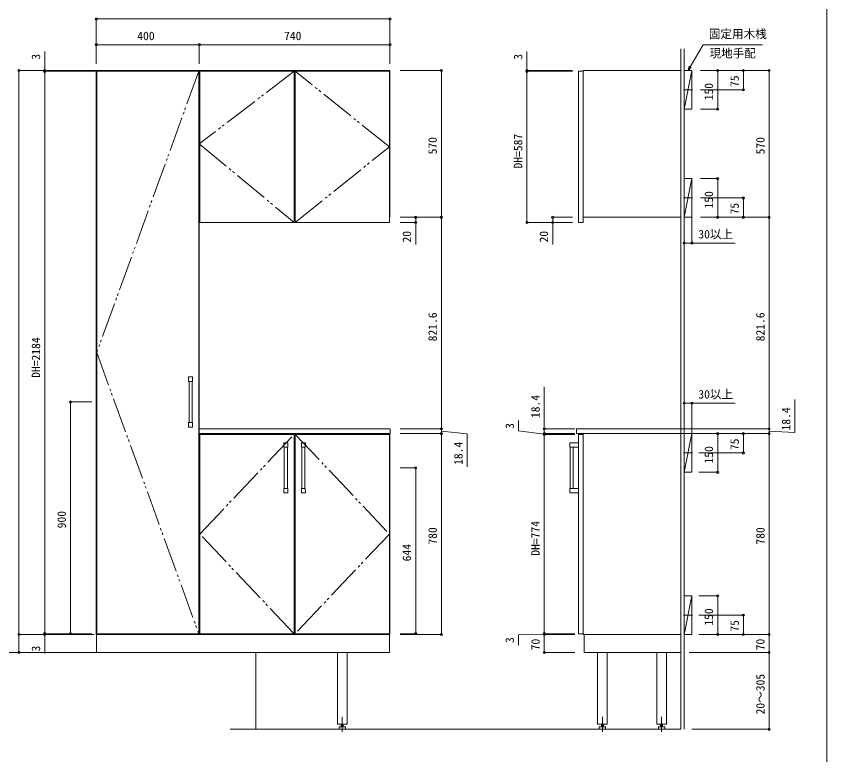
# Model space of a CAD drawing. Units: millimetres, scale not verified. Extents: x -2772 to 2772, y -4480 to 4487.
# Drawn here: x -375 to 2772, y -1233 to 1635 of the extents above; entities that cross this region are included whole.
import ezdxf
from ezdxf.enums import TextEntityAlignment as Align

# ---------------------------------------------------------------- set-up
doc = ezdxf.new("R2010")
doc.units = ezdxf.units.MM
doc.header["$LTSCALE"] = 15
doc.linetypes.add('CHAIN2', pattern=[12, 9, -1, 1, -1])
doc.linetypes.add('DOUBLE_CHAIN2', pattern=[12.8, 9, -1, 0.6, -0.6, 0.6, -1])
for name, color, linetype, lineweight in [('0-0_0', 7, 'Continuous', 9), ('0-2_YKK_ZWAK', 2, 'CHAIN2', 9), ('0-3_YKK_11', 4, 'Continuous', 9), ('0-4_YKK_12', 3, 'Continuous', 9), ('0-5_YKK_13', 7, 'Continuous', 9), ('0-6_YKK_D', 6, 'Continuous', 9)]:
    doc.layers.add(name, color=color, linetype=linetype, lineweight=lineweight)
doc.styles.add('ＭＳ ゴシック', font='')
doc.styles.get('ＭＳ ゴシック').set_extended_font_data('MS Gothic')

msp = doc.modelspace()

# ---------------------------------------------------------------- linework, layer by layer
at = {"layer": '0-0_0'}
msp.add_line((2772, 4256), (2772, -4480), dxfattribs=at)
at = {"layer": '0-2_YKK_ZWAK', "linetype": 'Continuous'}
for p, q in [((1075.97, 1423.83), (1075.97, 853.83)), ((335.97, 853.83), (337.98, 853.83))]:
    msp.add_line(p, q, dxfattribs=at)
at = {"layer": '0-2_YKK_ZWAK'}
for p, q in [((2251.2, 1348.83), (2215.62, 1348.83)), ((2251.2, 928.83), (2215.62, 928.83)), ((2251.2, -61.17), (2215.62, -61.17)), ((2251.2, -691.17), (2215.62, -691.17)), ((890.97, -1143.54), (890.97, -1085.47)), ((1900.91, -1143.54), (1900.91, -1085.47)), ((2130.91, -1143.54), (2130.91, -1085.47))]:
    msp.add_line(p, q, dxfattribs=at)
at = {"layer": '0-2_YKK_ZWAK', "linetype": 'Continuous'}
for points in [[(-64.03, -766.17), (335.97, -766.17), (335.97, 1423.83), (-64.03, 1423.83)], [(-62.03, -763.17), (333.97, -763.17), (333.97, 1420.83), (-62.03, 1420.83)], [(703.98, 833.83), (337.98, 833.83), (337.98, 1420.83), (703.98, 1420.83)], [(707.98, 833.83), (1073.98, 833.83), (1073.98, 1420.83), (707.98, 1420.83)], [(1807.91, 833.83), (1825.91, 833.83), (1825.91, 1420.83), (1807.91, 1420.83)], [(1825.91, 853.83), (2205.91, 853.83), (2205.91, 1423.83), (1825.91, 1423.83)], [(335.97, 13.83), (1077.47, 13.83), (1077.47, 32.23), (335.97, 32.23)], [(1800.91, 13.83), (2205.91, 13.83), (2205.91, 32.23), (1800.91, 32.23)], [(1075.97, -766.17), (335.97, -766.17), (335.97, 13.83), (1075.97, 13.83)], [(337.97, -763.17), (703.97, -763.17), (703.97, 10.83), (337.97, 10.83)], [(1073.97, -763.17), (707.97, -763.17), (707.97, 10.83), (1073.97, 10.83)], [(1807.91, -763.17), (1825.91, -763.17), (1825.91, 10.83), (1807.91, 10.83)], [(1825.91, -766.17), (2205.91, -766.17), (2205.91, 13.83), (1825.91, 13.83)], [(-63.03, -836.17), (1074.97, -836.17), (1074.97, -766.17), (-63.03, -766.17)], [(1829.91, -836.17), (2205.91, -836.17), (2205.91, -766.17), (1829.91, -766.17)]]:
    msp.add_lwpolyline(points, close=True, dxfattribs=at)
at = {"layer": '0-2_YKK_ZWAK', "linetype": 'DOUBLE_CHAIN2'}
for points in [[(333.97, 1420.83), (-62.03, 328.83), (333.97, -763.17)], [(703.98, 1420.83), (335.97, 1138.83), (703.98, 833.83)], [(707.98, 833.83), (1073.98, 1127.33), (707.98, 1420.83)], [(703.97, -763.17), (337.97, -376.17), (703.97, 10.83)], [(707.97, 10.83), (1073.97, -376.17), (707.97, -763.17)]]:
    msp.add_lwpolyline(points, dxfattribs=at)
at = {"layer": '0-2_YKK_ZWAK', "linetype": 'Continuous'}
msp.add_lwpolyline([(1073.98, 853.83), (1075.97, 853.83), (1075.97, 1423.83), (335.97, 1423.83), (335.97, 853.83)], dxfattribs=at)
at = {"layer": '0-3_YKK_11'}
for p, q in [((294.34, 233.34), (294.33, 232.83)), ((294.33, 232.83), (294.47, 217.33)), ((308.61, 234.33), (295.34, 234.33)), ((309.61, 232.83), (309.48, 217.33)), ((309.61, 233.34), (309.61, 232.83)), ((308.98, 216.83), (294.97, 216.83)), ((295.97, 56.83), (295.97, 216.83)), ((307.97, 56.83), (307.97, 216.83)), ((294.33, 40.83), (294.47, 56.34)), ((294.34, 40.32), (294.33, 40.83)), ((308.98, 56.83), (294.97, 56.83)), ((308.61, 39.33), (295.34, 39.33)), ((295.97, 56.83), (307.97, 56.83)), ((309.61, 40.83), (309.48, 56.34)), ((309.61, 40.32), (309.61, 40.83)), ((664.34, -22.66), (664.33, -23.17)), ((664.33, -23.17), (664.47, -38.67)), ((678.61, -21.67), (665.34, -21.67)), ((679.61, -23.17), (679.48, -38.67)), ((679.61, -22.66), (679.61, -23.17)), ((732.34, -22.66), (732.33, -23.17)), ((732.33, -23.17), (732.47, -38.67)), ((746.61, -21.67), (733.34, -21.67)), ((747.61, -23.17), (747.48, -38.67)), ((747.61, -22.66), (747.61, -23.17)), ((1774.78, -22.66), (1774.77, -23.17)), ((1774.77, -23.17), (1774.91, -38.67)), ((1807.91, -21.67), (1775.78, -21.67)), ((1807.91, -21.67), (1807.91, -39.17)), ((678.98, -39.17), (664.97, -39.17)), ((665.97, -199.17), (665.97, -39.17)), ((677.97, -199.17), (677.97, -39.17)), ((746.98, -39.17), (732.97, -39.17)), ((733.97, -199.17), (733.97, -39.17)), ((745.97, -199.17), (745.97, -39.17)), ((1775.41, -199.17), (1775.41, -39.17)), ((1775.41, -39.17), (1787.41, -39.17)), ((1807.91, -39.17), (1784.91, -39.17)), ((1787.41, -199.17), (1787.41, -39.17)), ((664.33, -215.17), (664.47, -199.66)), ((664.34, -215.68), (664.33, -215.17)), ((678.98, -199.17), (664.97, -199.17)), ((678.61, -216.67), (665.34, -216.67)), ((665.97, -199.17), (677.97, -199.17)), ((679.61, -215.17), (679.48, -199.66)), ((679.61, -215.68), (679.61, -215.17)), ((732.33, -215.17), (732.47, -199.66)), ((732.34, -215.68), (732.33, -215.17)), ((746.98, -199.17), (732.97, -199.17)), ((746.61, -216.67), (733.34, -216.67)), ((733.97, -199.17), (745.97, -199.17)), ((747.61, -215.17), (747.48, -199.66)), ((747.61, -215.68), (747.61, -215.17)), ((1774.77, -215.17), (1774.91, -199.66)), ((1774.78, -215.68), (1774.77, -215.17)), ((1781.41, -199.17), (1775.41, -199.17)), ((1787.41, -199.17), (1775.41, -199.17)), ((1807.91, -216.67), (1775.78, -216.67)), ((1807.91, -199.17), (1781.41, -199.17)), ((1807.91, -216.67), (1807.91, -199.17)), ((887.07, -1114.17), (887.07, -1124.17)), ((894.87, -1114.17), (894.87, -1124.17)), ((1897.01, -1114.17), (1897.01, -1124.17)), ((1904.81, -1114.17), (1904.81, -1124.17)), ((2127.01, -1114.17), (2127.01, -1124.17)), ((2134.81, -1114.17), (2134.81, -1124.17))]:
    msp.add_line(p, q, dxfattribs=at)
for points in [[(871.97, -1114.17), (909.97, -1114.17), (909.97, -836.17), (871.97, -836.17)], [(1881.91, -1114.17), (1919.91, -1114.17), (1919.91, -836.17), (1881.91, -836.17)], [(2111.91, -1114.17), (2149.91, -1114.17), (2149.91, -836.17), (2111.91, -836.17)], [(878.72, -1134.17), (903.22, -1134.17), (903.22, -1124.17), (878.72, -1124.17)], [(1888.66, -1134.17), (1913.16, -1134.17), (1913.16, -1124.17), (1888.66, -1124.17)], [(2118.66, -1134.17), (2143.16, -1134.17), (2143.16, -1124.17), (2118.66, -1124.17)]]:
    msp.add_lwpolyline(points, close=True, dxfattribs=at)
for centre, radius, start, end in [((295.34, 233.33), 1, 90, 179.5), ((308.61, 233.33), 1, 0.5, 90), ((294.97, 217.33), 0.5, 180.5, 270), ((308.98, 217.33), 0.5, 270, 359.5), ((295.34, 40.33), 1, 180.5, 270), ((294.97, 56.33), 0.5, 90, 179.5), ((308.61, 40.33), 1, 270, 359.5), ((308.98, 56.33), 0.5, 0.5, 90), ((665.34, -22.67), 1, 90, 179.5), ((678.61, -22.67), 1, 0.5, 90), ((733.34, -22.67), 1, 90, 179.5), ((746.61, -22.67), 1, 0.5, 90), ((1775.78, -22.67), 1, 90, 179.5), ((664.97, -38.67), 0.5, 180.5, 270), ((678.98, -38.67), 0.5, 270, 359.5), ((732.97, -38.67), 0.5, 180.5, 270), ((746.98, -38.67), 0.5, 270, 359.5), ((1775.41, -38.67), 0.5, 180.5, 270), ((665.34, -215.67), 1, 180.5, 270), ((664.97, -199.67), 0.5, 90, 179.5), ((678.61, -215.67), 1, 270, 359.5), ((678.98, -199.67), 0.5, 0.5, 90), ((733.34, -215.67), 1, 180.5, 270), ((732.97, -199.67), 0.5, 90, 179.5), ((746.61, -215.67), 1, 270, 359.5), ((746.98, -199.67), 0.5, 0.5, 90), ((1775.78, -215.67), 1, 180.5, 270), ((1775.41, -199.67), 0.5, 90, 179.5)]:
    msp.add_arc(centre, radius, start, end, dxfattribs=at)
at = {"layer": '0-4_YKK_12'}
for p, q in [((2205.91, -1134.17), (2205.91, 1507.64)), ((2218.41, -1134.17), (2218.41, 1507.64)), ((2218.41, 1273.83), (2248.41, 1423.83)), ((2218.41, 853.83), (2248.41, 1003.83)), ((2218.41, -136.17), (2248.41, 13.83)), ((2218.41, -766.17), (2248.41, -616.17)), ((555.97, -836.17), (555.97, -1134.17)), ((2205.91, -1134.17), (455.97, -1134.17))]:
    msp.add_line(p, q, dxfattribs=at)
msp.add_lwpolyline([(555.97, -836.17), (-1240.35, -836.17), (-1240.35, 1507.64)], dxfattribs=at)
for points in [[(2218.41, 1273.83), (2248.41, 1273.83), (2248.41, 1423.83), (2218.41, 1423.83)], [(2218.41, 853.83), (2248.41, 853.83), (2248.41, 1003.83), (2218.41, 1003.83)], [(2218.41, -136.17), (2248.41, -136.17), (2248.41, 13.83), (2218.41, 13.83)], [(2218.41, -766.17), (2248.41, -766.17), (2248.41, -616.17), (2218.41, -616.17)]]:
    msp.add_lwpolyline(points, close=True, dxfattribs=at)
at = {"layer": '0-5_YKK_13'}
msp.add_line((707.98, 853.83), (703.98, 853.83), dxfattribs=at)
at = {"layer": '0-6_YKK_D'}
for p, q in [((-64.03, 1450.07), (-64.03, 1624.83)), ((-64.03, 1623.83), (1075.97, 1623.83)), ((1075.97, 1450.07), (1075.97, 1624.83)), ((-64.03, 1450.07), (-64.03, 1524.83)), ((-64.03, 1523.83), (335.97, 1523.83)), ((335.97, 1450.07), (335.97, 1524.83)), ((335.97, 1450.07), (335.97, 1524.83)), ((1075.97, 1523.83), (335.97, 1523.83)), ((1075.97, 1450.07), (1075.97, 1524.83)), ((-264.03, 1423.83), (-264.03, 1497.83)), ((1607.91, 1423.83), (1607.91, 1497.83)), ((-81.72, 1423.83), (-365.03, 1423.83)), ((-364.03, 1423.83), (-364.03, -766.17)), ((-65.03, 1423.83), (-265.03, 1423.83)), ((-81.72, 1420.83), (-265.03, 1420.83)), ((-63.03, 1420.83), (-265.03, 1420.83)), ((-264.03, 1420.83), (-264.03, 1423.83)), ((-264.03, -763.17), (-264.03, 1420.83)), ((-264.03, 1420.83), (-264.03, 1403.83)), ((1115.77, 1423.83), (1276.97, 1423.83)), ((1275.97, 1423.83), (1275.97, 853.83)), ((1785.31, 1423.83), (1606.91, 1423.83)), ((1785.31, 1420.83), (1606.91, 1420.83)), ((1785.31, 1420.83), (1606.91, 1420.83)), ((1607.91, 1420.83), (1607.91, 1423.83)), ((1607.91, 1420.83), (1607.91, 1403.83)), ((1607.91, 1420.83), (1607.91, 833.83)), ((2281.09, 1423.83), (2349.41, 1423.83)), ((2281.09, 1423.83), (2449.41, 1423.83)), ((2281.09, 1423.83), (2549.41, 1423.83)), ((2348.41, 1273.83), (2348.41, 1423.83)), ((2448.41, 1423.83), (2448.41, 1348.83)), ((2548.41, 853.83), (2548.41, 1423.83)), ((2281.09, 1348.83), (2449.41, 1348.83)), ((2281.09, 1273.83), (2349.41, 1273.83)), ((2281.09, 1003.83), (2349.41, 1003.83)), ((2348.41, 853.83), (2348.41, 1003.83)), ((2281.09, 928.83), (2449.41, 928.83)), ((2448.41, 853.83), (2448.41, 928.83)), ((1115.77, 853.83), (1176.97, 853.83)), ((1115.77, 853.83), (1276.97, 853.83)), ((1115.77, 853.83), (1276.97, 853.83)), ((1275.97, 32.23), (1275.97, 853.83)), ((1785.31, 853.83), (1706.91, 853.83)), ((2218.41, 852.83), (2218.41, 752.83)), ((2248.41, 852.83), (2248.41, 752.83)), ((2281.09, 853.83), (2349.41, 853.83)), ((2281.09, 853.83), (2449.41, 853.83)), ((2281.09, 853.83), (2549.41, 853.83)), ((2281.09, 853.83), (2549.41, 853.83)), ((2548.41, 853.83), (2548.41, 32.23)), ((1115.77, 833.83), (1176.97, 833.83)), ((1785.31, 833.83), (1606.91, 833.83)), ((1785.31, 833.83), (1706.91, 833.83)), ((2218.41, 159.74), (2218.41, 131.23)), ((-81.72, 136.83), (-165.03, 136.83)), ((-164.03, 136.83), (-164.03, -763.17)), ((2248.41, 14.83), (2248.41, 133.23)), ((1115.77, 32.23), (1276.97, 32.23)), ((1115.77, 32.23), (1276.97, 32.23)), ((1275.97, 13.83), (1275.97, 32.23)), ((1793.91, 32.23), (1674.41, 32.23)), ((2206.91, 32.23), (2549.41, 32.23)), ((2281.09, 32.23), (2549.41, 32.23)), ((2548.41, 32.23), (2548.41, 13.83)), ((1115.77, 13.83), (1276.97, 13.83)), ((1115.77, 13.83), (1276.97, 13.83)), ((1275.97, -766.17), (1275.97, 13.83)), ((1793.91, 13.83), (1674.41, 13.83)), ((1793.91, 13.83), (1674.41, 13.83)), ((1793.91, 10.83), (1674.41, 10.83)), ((1793.91, 10.83), (1674.41, 10.83)), ((1675.41, 13.83), (1675.41, 30.83)), ((1675.41, 13.83), (1675.41, 10.83)), ((1675.41, 13.83), (1675.41, 10.83)), ((1675.41, 10.83), (1675.41, -6.17)), ((1675.41, 10.83), (1675.41, -763.17)), ((2206.91, 13.83), (2549.41, 13.83)), ((2275.57, 13.83), (2349.41, 13.83)), ((2275.57, 13.83), (2549.41, 13.83)), ((2275.57, 13.83), (2449.41, 13.83)), ((2348.41, -136.17), (2348.41, 13.83)), ((2448.41, 13.83), (2448.41, -61.17)), ((2548.41, 13.83), (2548.41, -766.17)), ((2275.57, -61.17), (2449.41, -61.17)), ((1115.53, -119.17), (1176.97, -119.17)), ((1175.97, -763.17), (1175.97, -119.17)), ((2275.57, -136.17), (2349.41, -136.17)), ((2275.57, -616.17), (2349.41, -616.17)), ((2348.41, -766.17), (2348.41, -616.17)), ((2275.57, -691.17), (2449.41, -691.17)), ((2448.41, -766.17), (2448.41, -691.17)), ((-264.03, -763.17), (-264.03, -746.17)), ((1675.41, -763.17), (1675.41, -746.17)), ((-81.72, -766.17), (-365.03, -766.17)), ((-72.03, -766.17), (-365.03, -766.17)), ((-364.03, -766.17), (-364.03, -836.17)), ((-81.72, -763.17), (-265.03, -763.17)), ((-81.72, -763.17), (-265.03, -763.17)), ((-81.72, -766.17), (-265.03, -766.17)), ((-264.03, -763.17), (-264.03, -766.17)), ((-264.03, -766.17), (-264.03, -840.17)), ((-81.72, -763.17), (-165.03, -763.17)), ((1115.53, -763.17), (1176.97, -763.17)), ((1115.77, -766.17), (1276.97, -766.17)), ((1793.91, -763.17), (1674.41, -763.17)), ((1793.91, -763.17), (1674.41, -763.17)), ((1793.91, -766.17), (1674.41, -766.17)), ((1793.91, -766.17), (1674.41, -766.17)), ((1675.41, -763.17), (1675.41, -766.17)), ((1675.41, -763.17), (1675.41, -766.17)), ((1675.41, -766.17), (1675.41, -783.17)), ((1675.41, -766.17), (1675.41, -836.17)), ((2275.57, -766.17), (2349.41, -766.17)), ((2275.57, -766.17), (2549.41, -766.17)), ((2275.57, -766.17), (2449.41, -766.17)), ((2286.67, -766.17), (2549.41, -766.17)), ((2548.41, -836.17), (2548.41, -766.17)), ((-72.03, -836.17), (-365.03, -836.17)), ((1793.91, -836.17), (1674.41, -836.17)), ((2237.63, -836.17), (2549.41, -836.17)), ((2286.99, -836.17), (2549.41, -836.17)), ((2548.41, -836.17), (2548.41, -1134.17)), ((2248.54, -1134.17), (2549.41, -1134.17))]:
    msp.add_line(p, q, dxfattribs=at)
for points in [[(2233.41, 1423.83), (2242, 1438.5), (2292, 1523.83), (2523, 1523.83)], [(2245.94, 1436.2), (2233.41, 1423.83), (2238.07, 1440.8)], [(1175.97, 853.83), (1175.97, 833.83), (1175.97, 748.03)], [(1707.91, 853.83), (1707.91, 833.83), (1707.91, 748.03)], [(2218.41, 753.83), (2248.41, 753.83), (2415.81, 753.83)], [(1675.41, 13.83), (1675.41, 32.23), (1675.41, 195.03)], [(2218.41, 132.23), (2248.41, 132.23), (2415.81, 132.23)], [(2548.41, 23.03), (2648.41, 17.97), (2648.41, 146.77)], [(1675.41, 12.33), (1575.41, 24.45), (1575.41, 64.45)], [(1275.97, 23.03), (1375.97, 13.23), (1375.97, -115.57)], [(1675.41, -764.67), (1575.41, -767.18), (1575.41, -807.18)]]:
    msp.add_lwpolyline(points, dxfattribs=at)
for centre in [(-64.03, 1623.83), (1075.97, 1623.83), (-64.03, 1523.83), (335.97, 1523.83), (335.97, 1523.83), (1075.97, 1523.83), (-364.03, 1423.83), (-264.03, 1423.83), (-264.03, 1420.83), (-264.03, 1420.83), (1275.97, 1423.83), (1607.91, 1423.83), (1607.91, 1420.83), (1607.91, 1420.83), (2348.41, 1423.83), (2448.41, 1423.83), (2548.41, 1423.83), (2448.41, 1348.83), (2348.41, 1273.83), (2348.41, 1003.83), (2448.41, 928.83), (1175.97, 853.83), (1275.97, 853.83), (1275.97, 853.83), (1707.91, 853.83), (2348.41, 853.83), (2448.41, 853.83), (2548.41, 853.83), (2548.41, 853.83), (1175.97, 833.83), (1607.91, 833.83), (1707.91, 833.83), (2218.41, 753.83), (2248.41, 753.83), (-164.03, 136.83), (2218.41, 132.23), (2248.41, 132.23), (1275.97, 32.23), (1275.97, 32.23), (1675.41, 32.23), (2548.41, 32.23), (2548.41, 32.23), (1275.97, 13.83), (1275.97, 13.83), (1675.41, 13.83), (1675.41, 13.83), (1675.41, 10.83), (1675.41, 10.83), (2348.41, 13.83), (2448.41, 13.83), (2548.41, 13.83), (2548.41, 13.83), (2448.41, -61.17), (1175.97, -119.17), (2348.41, -136.17), (2348.41, -616.17), (2448.41, -691.17), (-364.03, -766.17), (-364.03, -766.17), (-264.03, -763.17), (-264.03, -763.17), (-264.03, -766.17), (-164.03, -763.17), (1175.97, -763.17), (1275.97, -766.17), (1675.41, -763.17), (1675.41, -763.17), (1675.41, -766.17), (1675.41, -766.17), (2348.41, -766.17), (2448.41, -766.17), (2548.41, -766.17), (2548.41, -766.17), (-364.03, -836.17), (1675.41, -836.17), (2548.41, -836.17), (2548.41, -836.17), (2548.41, -1134.17)]:
    msp.add_circle(centre, 4.25, dxfattribs=at)

# ---------------------------------------------------------------- texts
at = {"layer": '0-6_YKK_D', "style": 'ＭＳ ゴシック'}
for s, p in [('400', (95.17, 1531.83)), ('740', (665.17, 1531.83)), ('固定用木桟', (2314.13, 1539.18)), ('現地手配', (2316.53, 1464.18)), ('30以上', (2273.41, 761.83)), ('30以上', (2273.41, 140.23))]:
    msp.add_text(s, height=32.99, dxfattribs=at).set_placement(p, align=Align.BOTTOM_LEFT)
for s, p in [('3', (-272.03, 1465.83)), ('3', (1599.91, 1465.83)), ('75', (2440.41, 1359.93)), ('150', (2340.41, 1308.03)), ('DH=587', (1599.91, 1043.33)), ('570', (1267.97, 1098.03)), ('570', (2540.41, 1098.03)), ('150', (2340.41, 888.03)), ('75', (2440.41, 864.93)), ('20', (1167.97, 756.03)), ('20', (1699.91, 756.03)), ('821.6', (1267.97, 372.23)), ('821.6', (2540.41, 372.23)), ('DH=2184', (-272.03, 230.43)), ('18.4', (1667.41, 74.23)), ('18.4', (2640.41, 25.97)), ('3', (1567.41, 32.45)), ('18.4', (1367.97, -107.57)), ('75', (2440.41, -50.07)), ('150', (2340.41, -101.97)), ('900', (-172.03, -353.97)), ('DH=774', (1667.41, -460.17)), ('780', (1267.97, -416.97)), ('780', (2540.41, -416.97)), ('644', (1167.97, -481.97)), ('150', (2340.41, -731.97)), ('75', (2440.41, -755.07)), ('3', (1567.41, -799.18)), ('70', (1667.41, -827.57)), ('70', (2540.41, -827.57)), ('3', (-272.03, -832.17)), ('20～305', (2540.41, -1076.37))]:
    msp.add_text(s, height=32.99, rotation=90, dxfattribs=at).set_placement(p, align=Align.BOTTOM_LEFT)

doc.saveas('drawing.dxf')
